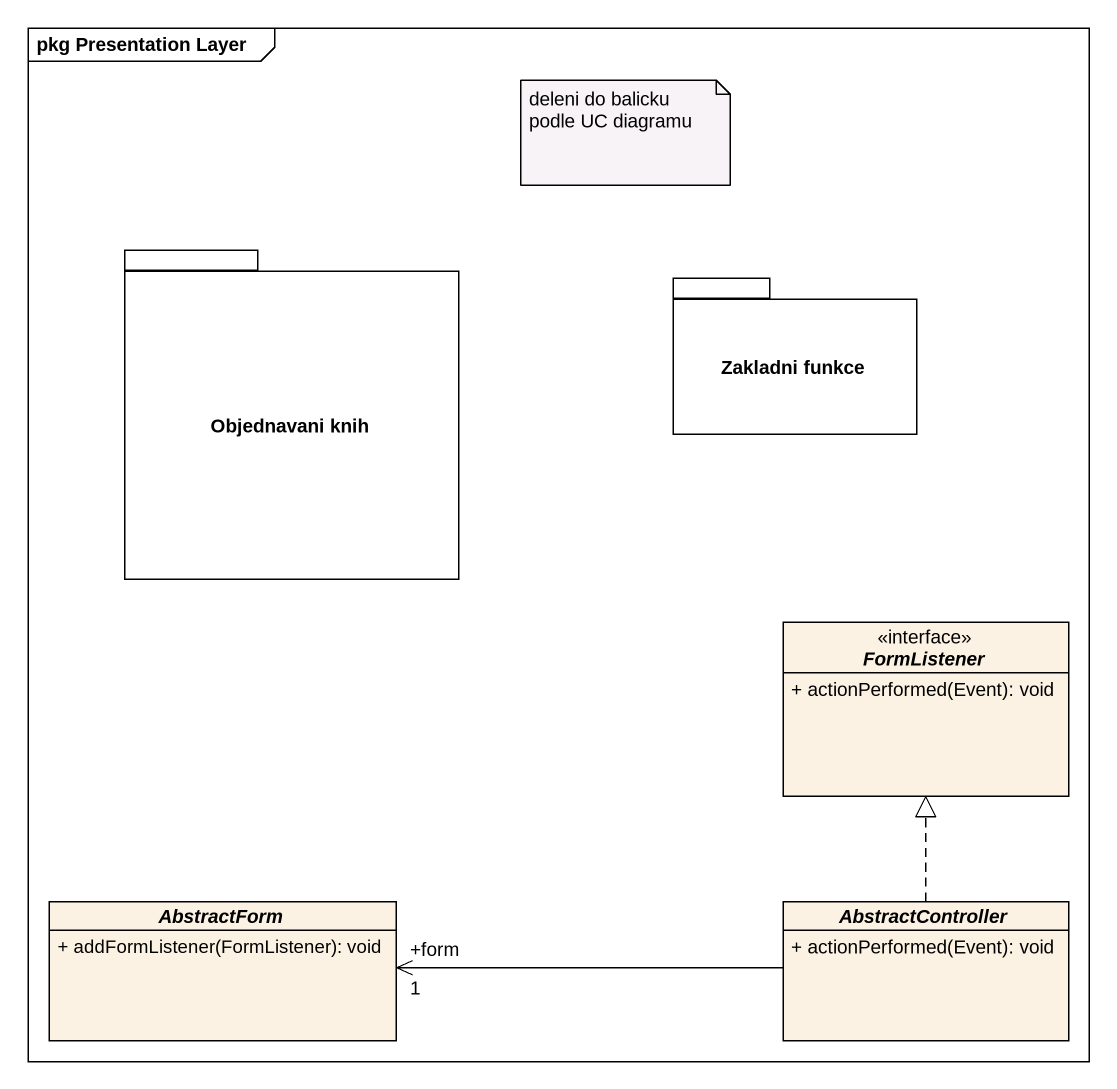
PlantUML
@startuml
mainframe pkg Presentation Layer
hide circle
hide empty members
skinparam classAttributeIconSize 0
package "Objednavani knih" as Objednavani_knih {
}
package "Zakladni funkce" as Zakladni_funkce {
}
interface FormListener <<interface>> {
  + actionPerformed(Event): void
}
abstract class AbstractForm {
  + addFormListener(FormListener): void
}
abstract class AbstractController {
  + actionPerformed(Event): void
}
AbstractController .up.|> FormListener
AbstractController -left-> "+form\n1" AbstractForm
note as N1
  deleni do balicku podle UC diagramu
end note
@enduml
